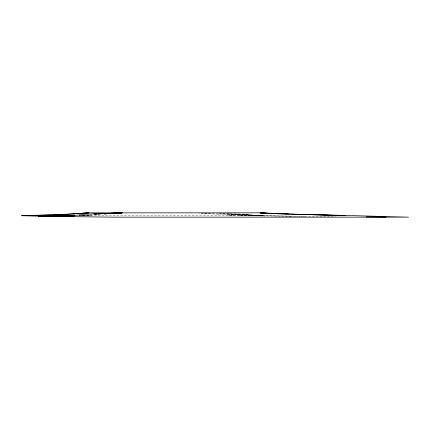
<?xml version="1.0" encoding="UTF-8"?>
<svg xmlns="http://www.w3.org/2000/svg" width="430" height="430" viewBox="0 0 430 430"><rect width="100%" height="100%" fill="white"/><g stroke="black" fill="none" stroke-linecap="round" stroke-linejoin="round"><path stroke-width="0.32" stroke-dasharray="2.15 1.61" d="M83.619 215.72L78.959 215.758L91.472 215L78.927 215.752L235.925 215.72A806.863 3.789 0.2 0 1 335.507 216.612M94.745 214.699L97.363 214.462L94.729 214.683M82.915 215.72L91.945 214.973M94.525 214.758L98.389 214.441M305.026 216.317L238.682 215.36L291.911 216.199M218.252 213.92L240.741 214.28L198.843 213.404M219.778 213.92L238.489 214.28L262.596 215.72L241.246 214.28L257.221 215.72L237.752 213.92L220.724 213.387M233.614 215.236L227.927 215.118L264.606 215.957M238.489 214.28L227.454 213.92L262.596 215.72M201.568 213.371L219.8 214.28M204.207 213.565L209.249 213.92"/><path stroke-width="0.64" d="M67.397 214.28L88.521 212.845L260.451 212.845L271.765 213.565L345.473 215.656L271.765 213.565L260.161 212.845L273.109 213.565M73.234 213.92L88.94 212.845L51.81 215.118M115.616 213.495L116.885 213.366M120.056 213.038L121.959 212.845L83.232 214.28L73.331 215.72L51.245 216.317L74.395 215.72L44.51 216.199L74.336 215.833L38.356 216.075L74.266 215.79M111.988 213.479L117.304 213.14M118.632 213.054L121.959 212.845M302.58 214.28L408.5 217.155L114.208 217.155A713.504 3.827 0.1 0 1 23.446 215.72L67.494 214.28M94.095 213.92L105.941 213.565L93.891 213.92M106.296 213.866L104.361 213.92L106.339 213.866M51.03 215L21.5 215.72L38.227 215.72M288.369 213.92L260.161 212.845M366.193 216.93A806.863 3.789 0.2 0 1 386.059 217.155M104.415 213.565L98.072 213.92L122.163 212.845L104.415 213.565"/></g></svg>
